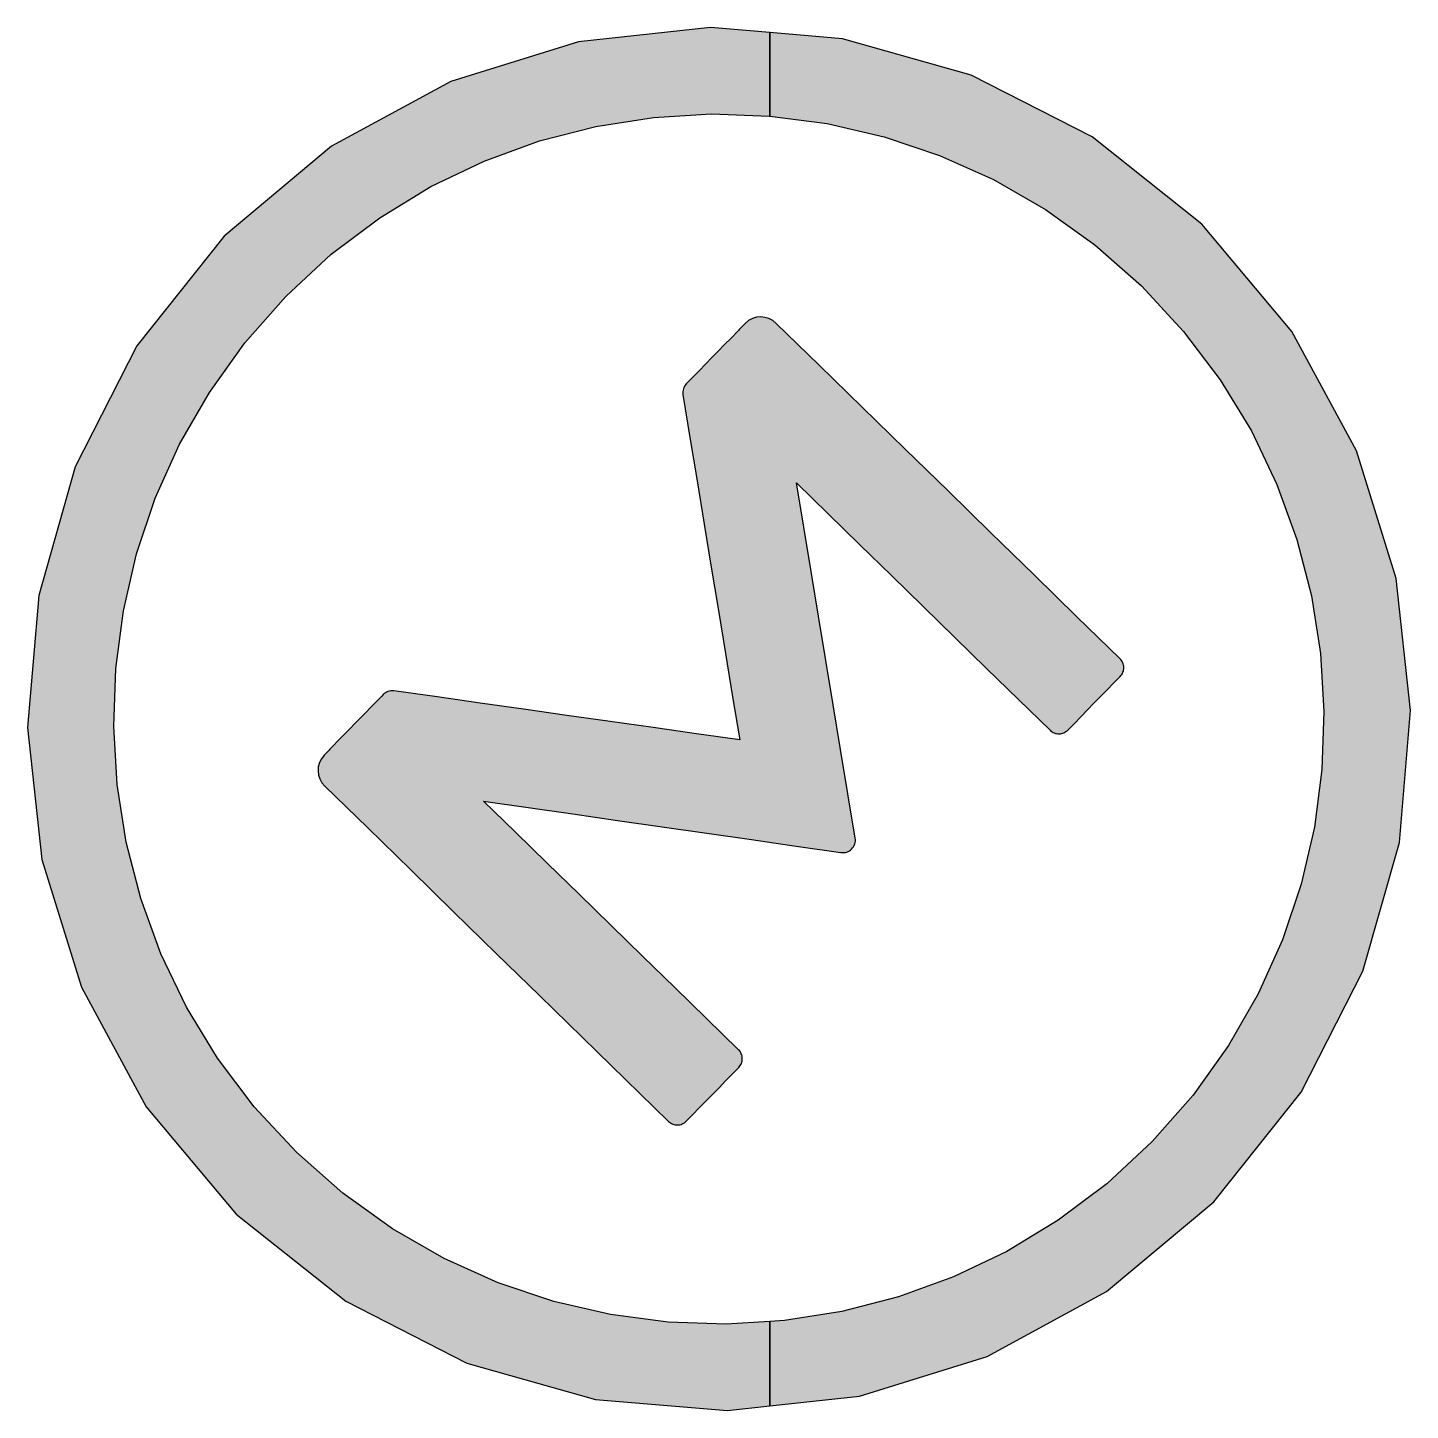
# Model space of a CAD drawing. Extents: x 6.81 to 10.81, y 78.45 to 82.45.
import ezdxf

# ---------------------------------------------------------------- set-up
doc = ezdxf.new("R2010")
doc.units = 0
doc.header["$MEASUREMENT"] = 0
doc.layers.add('L1-PATTERN', color=7, linetype='CONTINUOUS')

msp = doc.modelspace()

# ---------------------------------------------------------------- hatches: boundary and pattern name
at = {"layer": 'L1-PATTERN'}
h = msp.add_hatch(color=1, dxfattribs=at)
h.dxf.hatch_style = 2
h.paths.add_polyline_path([(8.9551, 78.7088), (8.8288, 78.701), (8.6609, 78.707), (8.4941, 78.7289), (8.3297, 78.7668), (8.1689, 78.8208), (8.0128, 78.8909), (7.8627, 78.9771), (7.7197, 79.0796), (7.5852, 79.1982), (7.4632, 79.3297), (7.3572, 79.4701), (7.2673, 79.618), (7.1933, 79.7723), (7.1352, 79.9319), (7.0931, 80.0954), (7.0669, 80.2616), (7.0567, 80.4295), (7.0628, 80.5976), (7.0849, 80.7645), (7.1229, 80.9291), (7.177, 81.09), (7.2472, 81.2462), (7.3334, 81.3963), (7.4358, 81.5393), (7.5544, 81.6738), (7.6859, 81.7957), (7.8262, 81.9016), (7.9741, 81.9915), (8.1285, 82.0655), (8.2881, 82.1236), (8.4516, 82.1657), (8.6179, 82.1918), (8.7858, 82.202), (8.9537, 82.1958), (8.9551, 82.1956), (8.9551, 82.437), (8.7827, 82.4514), (8.4013, 82.41), (8.0321, 82.2955), (7.6866, 82.1081), (7.376, 81.8478), (7.1236, 81.5309), (6.9449, 81.1808), (6.8397, 80.8089), (6.8078, 80.4265), (6.8491, 80.045), (6.9635, 79.6757), (7.1508, 79.33), (7.4108, 79.0194), (7.7278, 78.7671), (8.078, 78.5885), (8.45, 78.4833), (8.8324, 78.4515), (8.9551, 78.4649)])
h = msp.add_hatch(color=1, dxfattribs=at)
h.dxf.hatch_style = 2
h.paths.add_polyline_path([(10.7661, 80.8579), (10.6516, 81.227), (10.4642, 81.5725), (10.2041, 81.883), (9.8871, 82.1354), (9.537, 82.3142), (9.1651, 82.4195), (8.9551, 82.437), (8.9551, 82.1956), (9.1205, 82.1738), (9.2849, 82.1358), (9.4459, 82.0818), (9.602, 82.0117), (9.7522, 81.9255), (9.8952, 81.8231), (10.0297, 81.7045), (10.1517, 81.5729), (10.2577, 81.4326), (10.3476, 81.2846), (10.4216, 81.1302), (10.4795, 80.9707), (10.5215, 80.8073), (10.5475, 80.6412), (10.5576, 80.4736), (10.5516, 80.3055), (10.5297, 80.1386), (10.4917, 79.9741), (10.4377, 79.8131), (10.3676, 79.6569), (10.2815, 79.5066), (10.1792, 79.3635), (10.0608, 79.2288), (9.9291, 79.1071), (9.7886, 79.0013), (9.6406, 78.9115), (9.4861, 78.8376), (9.3265, 78.7796), (9.1629, 78.7375), (8.9967, 78.7113), (8.9551, 78.7088), (8.9551, 78.4649), (9.2139, 78.493), (9.5831, 78.6075), (9.9287, 78.7949), (10.2392, 79.0552), (10.4916, 79.3721), (10.6703, 79.7222), (10.7756, 80.0941), (10.8074, 80.4764)])
h = msp.add_hatch(color=1, dxfattribs=at)
h.dxf.hatch_style = 2
h.paths.add_polyline_path([(7.653, 80.2779), (7.659, 80.2671), (7.6671, 80.2575), (7.7914, 80.1363), (7.9158, 80.015), (8.0401, 79.8937), (8.1644, 79.7725), (8.2887, 79.6512), (8.4131, 79.5299), (8.5374, 79.4087), (8.6617, 79.2874), (8.6645, 79.285), (8.6675, 79.2829), (8.6705, 79.2811), (8.6737, 79.2797), (8.6771, 79.2785), (8.6805, 79.2777), (8.684, 79.2772), (8.6876, 79.2771), (8.6912, 79.2773), (8.6946, 79.2778), (8.698, 79.2787), (8.7013, 79.28), (8.7044, 79.2815), (8.7074, 79.2833), (8.7101, 79.2854), (8.7127, 79.2878), (8.7317, 79.3072), (8.7507, 79.3266), (8.7697, 79.346), (8.7887, 79.3654), (8.8077, 79.3849), (8.8267, 79.4043), (8.8456, 79.4237), (8.8646, 79.4431), (8.8671, 79.446), (8.8692, 79.449), (8.8709, 79.4521), (8.8724, 79.4552), (8.8735, 79.4585), (8.8743, 79.4618), (8.8748, 79.4652), (8.875, 79.4686), (8.8748, 79.4724), (8.8743, 79.4761), (8.8734, 79.4796), (8.8722, 79.483), (8.8706, 79.4862), (8.8687, 79.4892), (8.8665, 79.4921), (8.864, 79.4948), (8.7718, 79.5847), (8.6797, 79.6746), (8.5875, 79.7646), (8.4953, 79.8545), (8.4032, 79.9444), (8.311, 80.0343), (8.2189, 80.1242), (8.1267, 80.2141), (8.2559, 80.1955), (8.3851, 80.1769), (8.5143, 80.1583), (8.6435, 80.1397), (8.7727, 80.1211), (8.9018, 80.1025), (9.031, 80.0839), (9.1602, 80.0653), (9.1646, 80.0648), (9.1689, 80.0649), (9.1732, 80.0655), (9.1773, 80.0665), (9.1812, 80.068), (9.1848, 80.07), (9.1882, 80.0723), (9.1912, 80.075), (9.1941, 80.0784), (9.1966, 80.0821), (9.1987, 80.086), (9.2003, 80.09), (9.2014, 80.0941), (9.202, 80.0983), (9.2021, 80.1025), (9.2016, 80.1067), (9.1803, 80.2352), (9.1591, 80.3637), (9.1379, 80.4922), (9.1166, 80.6207), (9.0954, 80.7492), (9.0742, 80.8777), (9.053, 81.0062), (9.0317, 81.1347), (9.1234, 81.0452), (9.2151, 80.9557), (9.3068, 80.8662), (9.3984, 80.7767), (9.4901, 80.6872), (9.5818, 80.5978), (9.6735, 80.5083), (9.7652, 80.4188), (9.7679, 80.4164), (9.7709, 80.4143), (9.7739, 80.4125), (9.7771, 80.411), (9.7805, 80.4099), (9.7839, 80.4091), (9.7876, 80.4086), (9.7914, 80.4084), (9.795, 80.4087), (9.7985, 80.4094), (9.8019, 80.4104), (9.8052, 80.4116), (9.8083, 80.4132), (9.8113, 80.415), (9.8142, 80.4171), (9.8169, 80.4194), (9.8357, 80.4388), (9.8546, 80.4582), (9.8734, 80.4776), (9.8923, 80.497), (9.9112, 80.5164), (9.93, 80.5357), (9.9489, 80.5551), (9.9678, 80.5745), (9.9703, 80.5773), (9.9725, 80.5803), (9.9744, 80.5834), (9.976, 80.5866), (9.9772, 80.59), (9.9781, 80.5934), (9.9786, 80.5968), (9.9788, 80.6003), (9.9784, 80.604), (9.9778, 80.6076), (9.9768, 80.6111), (9.9756, 80.6144), (9.974, 80.6176), (9.9722, 80.6206), (9.97, 80.6235), (9.9674, 80.6262), (9.8431, 80.7474), (9.7188, 80.8686), (9.5944, 80.9898), (9.4701, 81.1111), (9.3458, 81.2323), (9.2215, 81.3535), (9.0971, 81.4747), (8.9728, 81.596), (8.9631, 81.6038), (8.9522, 81.6096), (8.9406, 81.6132), (8.9285, 81.6145), (8.9164, 81.6135), (8.9046, 81.61), (8.8934, 81.6041), (8.8832, 81.5956), (8.8804, 81.5927), (8.8776, 81.5899), (8.8748, 81.587), (8.872, 81.5841), (8.8692, 81.5812), (8.8664, 81.5783), (8.8637, 81.5754), (8.8609, 81.5725), (8.8424, 81.5536), (8.8239, 81.5347), (8.8054, 81.5158), (8.787, 81.4969), (8.7685, 81.478), (8.75, 81.4591), (8.7315, 81.4402), (8.7131, 81.4213), (8.7104, 81.4181), (8.7081, 81.4146), (8.7063, 81.4109), (8.7048, 81.407), (8.7037, 81.4029), (8.703, 81.3988), (8.7027, 81.3946), (8.7027, 81.3903), (8.7233, 81.2654), (8.744, 81.1404), (8.7646, 81.0155), (8.7852, 80.8906), (8.8059, 80.7657), (8.8265, 80.6407), (8.8471, 80.5158), (8.8677, 80.3909), (8.7426, 80.4087), (8.6175, 80.4264), (8.4924, 80.4442), (8.3673, 80.462), (8.2422, 80.4798), (8.1171, 80.4976), (7.992, 80.5154), (7.8669, 80.5332), (7.8626, 80.5332), (7.8583, 80.5329), (7.8541, 80.5321), (7.85, 80.5309), (7.8461, 80.5293), (7.8425, 80.5273), (7.8391, 80.5249), (7.8359, 80.5221), (7.8319, 80.5179), (7.8206, 80.5064), (7.8038, 80.489), (7.7828, 80.4674), (7.7592, 80.4432), (7.7345, 80.4178), (7.7102, 80.3928), (7.6878, 80.3699), (7.6851, 80.367), (7.6823, 80.3642), (7.6795, 80.3613), (7.6768, 80.3585), (7.674, 80.3556), (7.6713, 80.3528), (7.6685, 80.35), (7.6658, 80.3471), (7.6575, 80.3367), (7.6518, 80.3254), (7.6485, 80.3135), (7.6477, 80.3014), (7.6492, 80.2894)])

# ---------------------------------------------------------------- linework, layer by layer
for points in [[(8.9551, 78.7088), (8.8288, 78.701), (8.6609, 78.707), (8.4941, 78.7289), (8.3297, 78.7668), (8.1689, 78.8208), (8.0128, 78.8909), (7.8627, 78.9771), (7.7197, 79.0796), (7.5852, 79.1982), (7.4632, 79.3297), (7.3572, 79.4701), (7.2673, 79.618), (7.1933, 79.7723), (7.1352, 79.9319), (7.0931, 80.0954), (7.0669, 80.2616), (7.0567, 80.4295), (7.0628, 80.5976), (7.0849, 80.7645), (7.1229, 80.9291), (7.177, 81.09), (7.2472, 81.2462), (7.3334, 81.3963), (7.4358, 81.5393), (7.5544, 81.6738), (7.6859, 81.7957), (7.8262, 81.9016), (7.9741, 81.9915), (8.1285, 82.0655), (8.2881, 82.1236), (8.4516, 82.1657), (8.6179, 82.1918), (8.7858, 82.202), (8.9537, 82.1958), (8.9551, 82.1956), (8.9551, 82.437), (8.7827, 82.4514), (8.4013, 82.41), (8.0321, 82.2955), (7.6866, 82.1081), (7.376, 81.8478), (7.1236, 81.5309), (6.9449, 81.1808), (6.8397, 80.8089), (6.8078, 80.4265), (6.8491, 80.045), (6.9635, 79.6757), (7.1508, 79.33), (7.4108, 79.0194), (7.7278, 78.7671), (8.078, 78.5885), (8.45, 78.4833), (8.8324, 78.4515), (8.9551, 78.4649), (8.9551, 78.7088)], [(10.7661, 80.8579), (10.6516, 81.227), (10.4642, 81.5725), (10.2041, 81.883), (9.8871, 82.1354), (9.537, 82.3142), (9.1651, 82.4195), (8.9551, 82.437), (8.9551, 82.1956), (9.1205, 82.1738), (9.2849, 82.1358), (9.4459, 82.0818), (9.602, 82.0117), (9.7522, 81.9255), (9.8952, 81.8231), (10.0297, 81.7045), (10.1517, 81.5729), (10.2577, 81.4326), (10.3476, 81.2846), (10.4216, 81.1302), (10.4795, 80.9707), (10.5215, 80.8073), (10.5475, 80.6412), (10.5576, 80.4736), (10.5516, 80.3055), (10.5297, 80.1386), (10.4917, 79.9741), (10.4377, 79.8131), (10.3676, 79.6569), (10.2815, 79.5066), (10.1792, 79.3635), (10.0608, 79.2288), (9.9291, 79.1071), (9.7886, 79.0013), (9.6406, 78.9115), (9.4861, 78.8376), (9.3265, 78.7796), (9.1629, 78.7375), (8.9967, 78.7113), (8.9551, 78.7088), (8.9551, 78.4649), (9.2139, 78.493), (9.5831, 78.6075), (9.9287, 78.7949), (10.2392, 79.0552), (10.4916, 79.3721), (10.6703, 79.7222), (10.7756, 80.0941), (10.8074, 80.4764), (10.7661, 80.8579)], [(7.653, 80.2779), (7.659, 80.2671), (7.6671, 80.2575), (7.7914, 80.1363), (7.9158, 80.015), (8.0401, 79.8937), (8.1644, 79.7725), (8.2887, 79.6512), (8.4131, 79.5299), (8.5374, 79.4087), (8.6617, 79.2874), (8.6645, 79.285), (8.6675, 79.2829), (8.6705, 79.2811), (8.6737, 79.2797), (8.6771, 79.2785), (8.6805, 79.2777), (8.684, 79.2772), (8.6876, 79.2771), (8.6912, 79.2773), (8.6946, 79.2778), (8.698, 79.2787), (8.7013, 79.28), (8.7044, 79.2815), (8.7074, 79.2833), (8.7101, 79.2854), (8.7127, 79.2878), (8.7317, 79.3072), (8.7507, 79.3266), (8.7697, 79.346), (8.7887, 79.3654), (8.8077, 79.3849), (8.8267, 79.4043), (8.8456, 79.4237), (8.8646, 79.4431), (8.8671, 79.446), (8.8692, 79.449), (8.8709, 79.4521), (8.8724, 79.4552), (8.8735, 79.4585), (8.8743, 79.4618), (8.8748, 79.4652), (8.875, 79.4686), (8.8748, 79.4724), (8.8743, 79.4761), (8.8734, 79.4796), (8.8722, 79.483), (8.8706, 79.4862), (8.8687, 79.4892), (8.8665, 79.4921), (8.864, 79.4948), (8.7718, 79.5847), (8.6797, 79.6746), (8.5875, 79.7646), (8.4953, 79.8545), (8.4032, 79.9444), (8.311, 80.0343), (8.2189, 80.1242), (8.1267, 80.2141), (8.2559, 80.1955), (8.3851, 80.1769), (8.5143, 80.1583), (8.6435, 80.1397), (8.7727, 80.1211), (8.9018, 80.1025), (9.031, 80.0839), (9.1602, 80.0653), (9.1646, 80.0648), (9.1689, 80.0649), (9.1732, 80.0655), (9.1773, 80.0665), (9.1812, 80.068), (9.1848, 80.07), (9.1882, 80.0723), (9.1912, 80.075), (9.1941, 80.0784), (9.1966, 80.0821), (9.1987, 80.086), (9.2003, 80.09), (9.2014, 80.0941), (9.202, 80.0983), (9.2021, 80.1025), (9.2016, 80.1067), (9.1803, 80.2352), (9.1591, 80.3637), (9.1379, 80.4922), (9.1166, 80.6207), (9.0954, 80.7492), (9.0742, 80.8777), (9.053, 81.0062), (9.0317, 81.1347), (9.1234, 81.0452), (9.2151, 80.9557), (9.3068, 80.8662), (9.3984, 80.7767), (9.4901, 80.6872), (9.5818, 80.5978), (9.6735, 80.5083), (9.7652, 80.4188), (9.7679, 80.4164), (9.7709, 80.4143), (9.7739, 80.4125), (9.7771, 80.411), (9.7805, 80.4099), (9.7839, 80.4091), (9.7876, 80.4086), (9.7914, 80.4084), (9.795, 80.4087), (9.7985, 80.4094), (9.8019, 80.4104), (9.8052, 80.4116), (9.8083, 80.4132), (9.8113, 80.415), (9.8142, 80.4171), (9.8169, 80.4194), (9.8357, 80.4388), (9.8546, 80.4582), (9.8734, 80.4776), (9.8923, 80.497), (9.9112, 80.5164), (9.93, 80.5357), (9.9489, 80.5551), (9.9678, 80.5745), (9.9703, 80.5773), (9.9725, 80.5803), (9.9744, 80.5834), (9.976, 80.5866), (9.9772, 80.59), (9.9781, 80.5934), (9.9786, 80.5968), (9.9788, 80.6003), (9.9784, 80.604), (9.9778, 80.6076), (9.9768, 80.6111), (9.9756, 80.6144), (9.974, 80.6176), (9.9722, 80.6206), (9.97, 80.6235), (9.9674, 80.6262), (9.8431, 80.7474), (9.7188, 80.8686), (9.5944, 80.9898), (9.4701, 81.1111), (9.3458, 81.2323), (9.2215, 81.3535), (9.0971, 81.4747), (8.9728, 81.596), (8.9631, 81.6038), (8.9522, 81.6096), (8.9406, 81.6132), (8.9285, 81.6145), (8.9164, 81.6135), (8.9046, 81.61), (8.8934, 81.6041), (8.8832, 81.5956), (8.8804, 81.5927), (8.8776, 81.5899), (8.8748, 81.587), (8.872, 81.5841), (8.8692, 81.5812), (8.8664, 81.5783), (8.8637, 81.5754), (8.8609, 81.5725), (8.8424, 81.5536), (8.8239, 81.5347), (8.8054, 81.5158), (8.787, 81.4969), (8.7685, 81.478), (8.75, 81.4591), (8.7315, 81.4402), (8.7131, 81.4213), (8.7104, 81.4181), (8.7081, 81.4146), (8.7063, 81.4109), (8.7048, 81.407), (8.7037, 81.4029), (8.703, 81.3988), (8.7027, 81.3946), (8.7027, 81.3903), (8.7233, 81.2654), (8.744, 81.1404), (8.7646, 81.0155), (8.7852, 80.8906), (8.8059, 80.7657), (8.8265, 80.6407), (8.8471, 80.5158), (8.8677, 80.3909), (8.7426, 80.4087), (8.6175, 80.4264), (8.4924, 80.4442), (8.3673, 80.462), (8.2422, 80.4798), (8.1171, 80.4976), (7.992, 80.5154), (7.8669, 80.5332), (7.8626, 80.5332), (7.8583, 80.5329), (7.8541, 80.5321), (7.85, 80.5309), (7.8461, 80.5293), (7.8425, 80.5273), (7.8391, 80.5249), (7.8359, 80.5221), (7.8319, 80.5179), (7.8206, 80.5064), (7.8038, 80.489), (7.7828, 80.4674), (7.7592, 80.4432), (7.7345, 80.4178), (7.7102, 80.3928), (7.6878, 80.3699), (7.6851, 80.367), (7.6823, 80.3642), (7.6795, 80.3613), (7.6768, 80.3585), (7.674, 80.3556), (7.6713, 80.3528), (7.6685, 80.35), (7.6658, 80.3471), (7.6575, 80.3367), (7.6518, 80.3254), (7.6485, 80.3135), (7.6477, 80.3014), (7.6492, 80.2894), (7.653, 80.2779)]]:
    msp.add_lwpolyline(points, dxfattribs=at)

doc.saveas('drawing.dxf')
